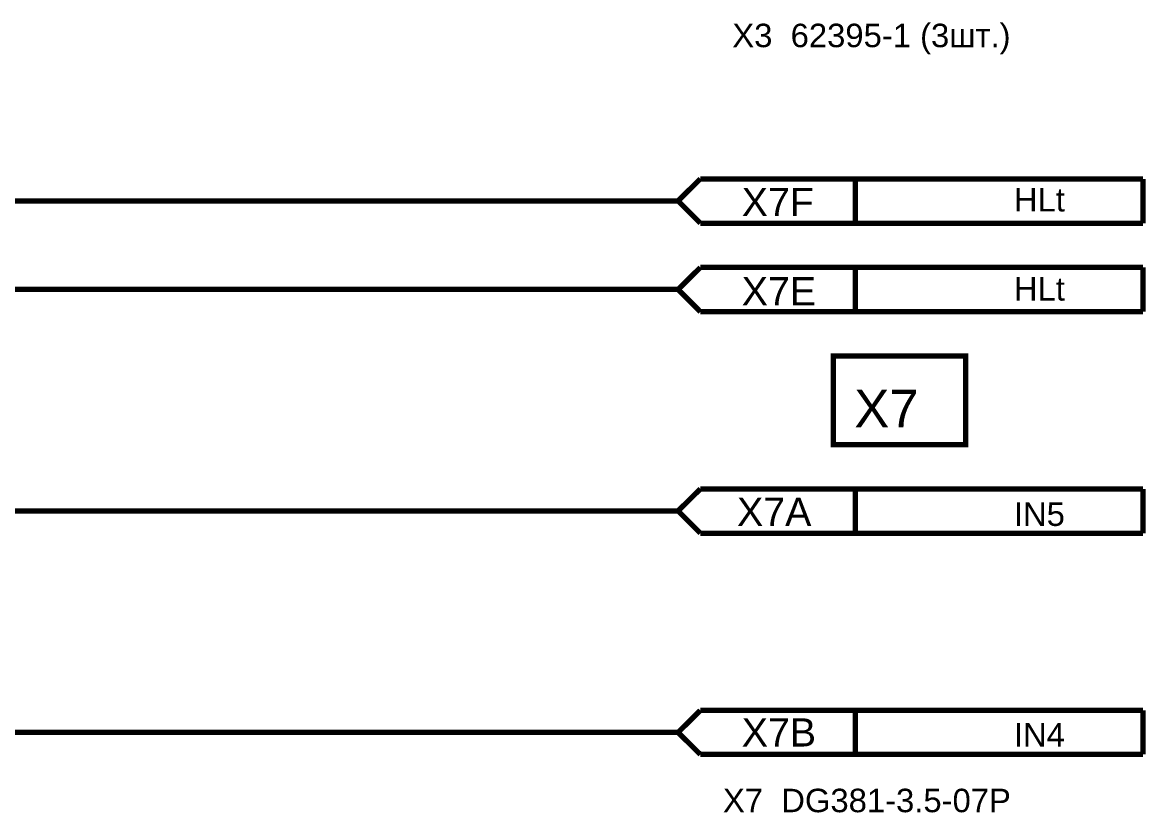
# Model space of a CAD drawing. Header units: millimetres. Extents: x -2024 to 917, y -725 to 13.
# Drawn here: x -1446.2 to -1382.8, y -481.2 to -436.6 of the extents above; entities that cross this region are included whole.
import ezdxf

# ---------------------------------------------------------------- set-up
doc = ezdxf.new("R2010")
doc.units = ezdxf.units.MM
doc.styles.get("Standard").update_dxf_attribs({"font": 'arial.ttf'})

msp = doc.modelspace()

# ---------------------------------------------------------------- linework, layer by layer
at = {"color": 7, "const_width": 0.3}
for points in [[(-1409.158, -446.665), (-1407.901, -445.423)], [(-1407.901, -445.423), (-1382.925, -445.423)], [(-1399.162, -445.423), (-1399.162, -447.924)], [(-1382.925, -445.423), (-1382.925, -447.924)], [(-1471.622, -446.665), (-1411.658, -446.665)], [(-1409.158, -446.665), (-1411.658, -446.665)], [(-1407.901, -447.924), (-1409.158, -446.665)], [(-1382.925, -447.924), (-1407.901, -447.924)], [(-1409.158, -451.666), (-1407.901, -450.424)], [(-1407.901, -450.424), (-1382.925, -450.424)], [(-1399.162, -450.424), (-1399.162, -452.925)], [(-1382.925, -450.424), (-1382.925, -452.925)], [(-1526.605, -451.666), (-1411.658, -451.666)], [(-1409.158, -451.666), (-1411.658, -451.666)], [(-1407.901, -452.925), (-1409.158, -451.666)], [(-1382.925, -452.925), (-1407.901, -452.925)], [(-1409.158, -464.168), (-1407.901, -462.926)], [(-1407.901, -462.926), (-1382.925, -462.926)], [(-1399.162, -462.926), (-1399.162, -465.427)], [(-1382.925, -462.926), (-1382.925, -465.427)], [(-1411.658, -464.168), (-1594.067, -464.168)], [(-1409.158, -464.168), (-1411.658, -464.168)], [(-1407.901, -465.427), (-1409.158, -464.168)], [(-1382.925, -465.427), (-1407.901, -465.427)], [(-1409.158, -476.67), (-1407.901, -475.428)], [(-1407.901, -475.428), (-1382.925, -475.428)], [(-1399.162, -475.428), (-1399.162, -477.912)], [(-1382.925, -475.428), (-1382.925, -477.912)], [(-1411.658, -476.67), (-1594.067, -476.67)], [(-1409.158, -476.67), (-1411.658, -476.67)], [(-1407.901, -477.912), (-1409.158, -476.67)], [(-1382.925, -477.912), (-1407.901, -477.912)]]:
    msp.add_lwpolyline(points, dxfattribs=at)
at = {"color": 7}
for points, const_width in [([(-1400.403, -455.425), (-1392.922, -455.425), (-1392.922, -460.426), (-1400.403, -460.426), (-1400.403, -455.425)], 0.3), ([(-1400.403, -455.425), (-1400.403, -460.426), (-1392.922, -460.426), (-1392.922, -455.425), (-1400.403, -455.425), (-1400.403, -455.425)], 0.0991)]:
    msp.add_lwpolyline(points, close=True, dxfattribs=dict(at, const_width=const_width))

# ---------------------------------------------------------------- texts
for s, height, p in [('X3  62395-1 (3шт.)', 1.32471, (-1406.096, -437.989)), ('X7F', 1.5897, (-1405.567, -447.526)), ('HLt', 1.3247, (-1390.207, -447.261)), ('X7E', 1.5897, (-1405.567, -452.56)), ('HLt', 1.3247, (-1390.207, -452.295)), ('X7', 2.1195, (-1399.211, -459.449)), ('X7A', 1.5897, (-1405.832, -465.013)), ('IN5', 1.3247, (-1390.207, -465.013)), ('X7B', 1.5897, (-1405.567, -477.465)), ('IN4', 1.3247, (-1390.207, -477.465)), ('X7  DG381-3.5-07P', 1.32471, (-1406.626, -481.174))]:
    msp.add_text(s, height=height, dxfattribs=at).set_placement(p)

doc.saveas('drawing.dxf')
